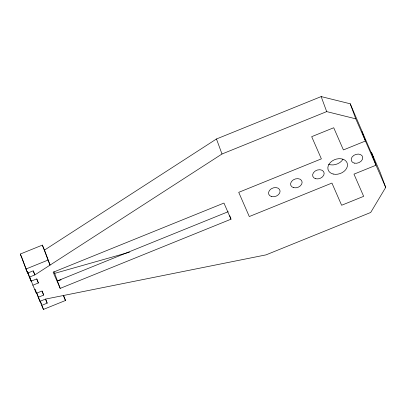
<?xml version="1.0" encoding="UTF-8"?>
<svg xmlns="http://www.w3.org/2000/svg" width="406" height="406" viewBox="0 0 406 406"><rect width="100%" height="100%" fill="white"/><g stroke="black" fill="none" stroke-linecap="round" stroke-linejoin="round"><path stroke-width="0.61" d="M38.154 297.314L43.665 295.081L41.904 291.046L36.393 293.279L32.871 285.21L38.382 282.977L36.621 278.942L31.11 281.175L29.349 277.141L34.86 274.908L33.099 270.873L27.588 273.106L20.3 254.044L42.341 245.117L50.034 265.108L44.503 250.081L216.469 138.984L321.156 96.582L350.236 103.794L373.439 157.843L371.368 152.209L380.173 172.383L385.7 187.41L370.703 212.475L266.016 254.877L45.426 299.115L39.915 301.348L36.454 292.69M385.7 187.41L355.763 118.821L326.683 111.604L221.996 154.006L34.86 274.908L33.373 270.863M25.827 269.071L47.867 260.144M228.233 211.693L57.429 280.876L61.083 279.841M230.999 219.204L223.955 203.066L53.15 272.248L60.195 288.387L230.999 219.204L229.725 215.738M63.564 295.289L65.478 300.491L43.437 309.418L41.676 305.383L47.187 303.15L45.908 299.684M53.912 271.634L54.668 273.365L129.529 252.167M42.341 245.117L44.503 250.081M63.311 295.532L65.478 300.491M45.426 299.115L47.187 303.15M20.3 254.044L22.061 258.079M372.561 155.828L376.017 165.217L353.976 174.144L363.659 196.337L341.624 205.263L331.935 183.07L249.289 216.545L238.723 192.337L321.369 158.863L311.686 136.67L333.727 127.748L343.41 149.936L365.451 141.009L361.995 131.62M350.236 103.794L355.763 118.821M321.156 96.582L326.683 111.604M216.469 138.984L221.996 154.006M54.668 273.365L60.195 288.387M42.178 291.036L43.665 295.081M36.895 278.932L38.382 282.977M40.671 301.907L41.524 304.216M42.163 305.951L43.437 309.418M39.763 300.181L41.676 305.383M36.941 293.259L39.915 301.348M35.388 289.803L36.027 291.533M34.906 289.234L36.393 293.279M30.11 277.699L30.744 279.429M31.171 280.587L32.871 285.21M27.923 272.507L31.11 281.175M27.222 271.36L29.349 277.141M22.274 258.658L25.461 267.326M25.888 268.483L27.588 273.106M342.958 159.279A10.109 7.475 -20.2 0 1 328.611 164.298M354.306 163.126A5.948 4.4 -20.2 0 0 362.736 157.584A5.948 4.4 -20.2 0 0 353.829 155.371A5.948 4.4 -20.2 0 0 354.306 163.126M315.736 178.747A5.948 4.4 -20.2 0 0 324.166 173.205A5.948 4.4 -20.2 0 0 315.264 170.997A5.948 4.4 -20.2 0 0 315.736 178.747M293.7 187.673A5.948 4.4 -20.2 0 0 302.13 182.132A5.948 4.4 -20.2 0 0 293.223 179.919A5.948 4.4 -20.2 0 0 293.7 187.673M271.66 196.6A5.948 4.4 -20.2 0 0 280.089 191.059A5.948 4.4 -20.2 0 0 271.183 188.846A5.948 4.4 -20.2 0 0 271.66 196.6M333.169 174.037A10.109 7.475 -20.2 0 0 347.495 164.613A10.109 7.475 -20.2 0 0 332.357 160.862A10.109 7.475 -20.2 0 0 333.169 174.037"/></g></svg>
